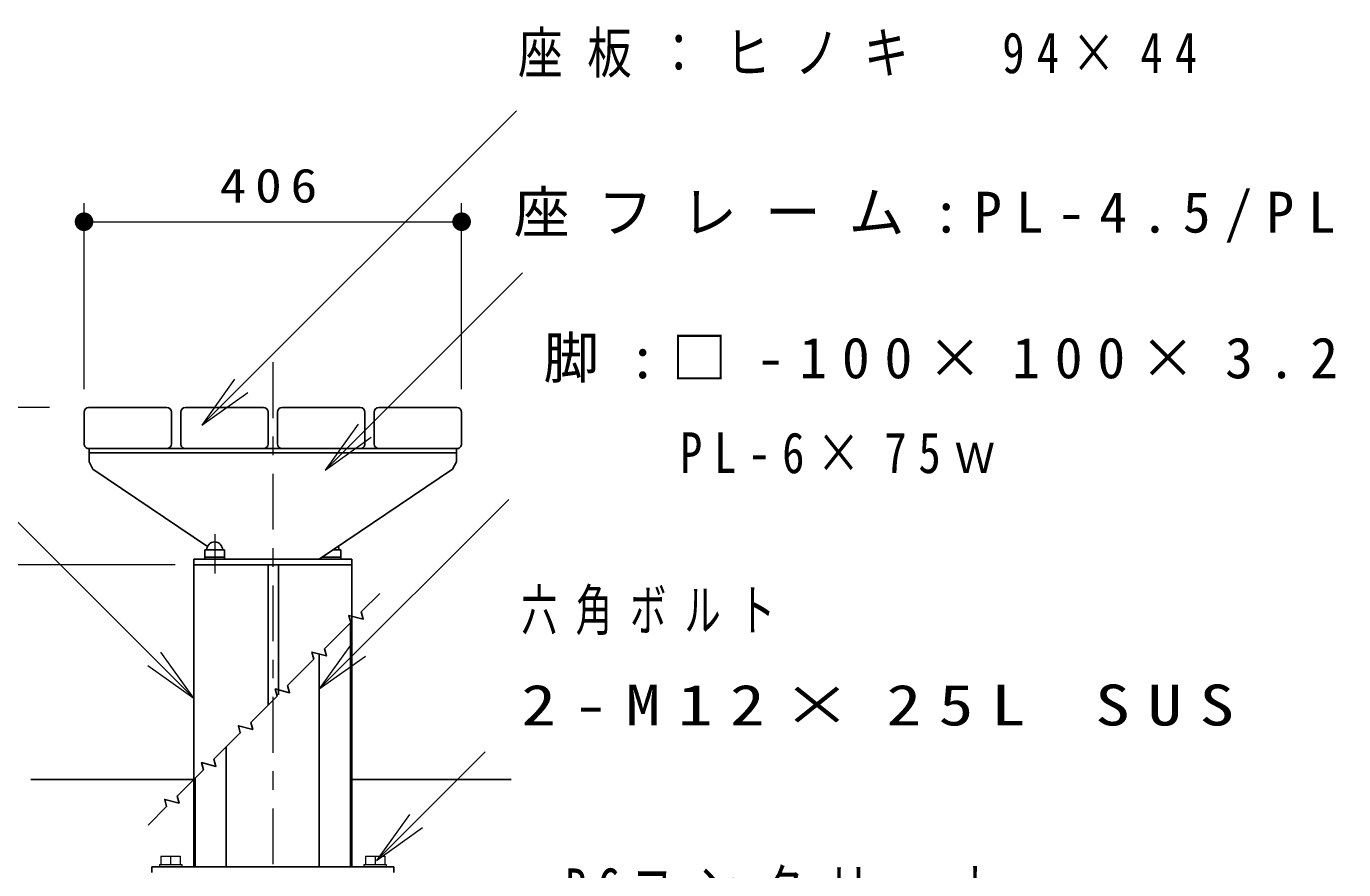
# Model space of a CAD drawing. Units: millimetres on the paper, with parts at other scales. Extents: x -365 to 0, y -26 to 257.
# Drawn here: x -200.1 to -129.3, y 89.7 to 135 of the extents above; entities that cross this region are included whole.
import ezdxf

# ---------------------------------------------------------------- set-up
doc = ezdxf.new("R2010")
doc.units = ezdxf.units.MM
doc.linetypes.add('USER2', pattern=[6, 3, -1, 1, -1])
doc.layers.add('LY_1', color=7, linetype='Continuous', lineweight=25)
doc.styles.add('ＭＳ ゴシック', font='')
doc.styles.get('ＭＳ ゴシック').set_extended_font_data('MS Gothic')

# ---------------------------------------------------------------- blocks, each defined once
blk = doc.blocks.new('open_arrow')
at = {"color": 0, "linetype": 'Continuous', "lineweight": -2}
blk.add_lwpolyline([(7.5, 1.25), (0, 0), (7.5, -1.25)], dxfattribs=at)
blk = doc.blocks.new('filled_dot')
at = {"color": 0, "linetype": 'Continuous', "lineweight": -2, "const_width": 1.25}
blk.add_lwpolyline([(-0.625, 0, 1), (0.625, 0, 1)], format="xyb", close=True, dxfattribs=at)

msp = doc.modelspace()

# ---------------------------------------------------------------- linework, layer by layer
at = {"layer": 'LY_1', "lineweight": 13}
for p, q in [((-190.651, 113.574), (-173.734, 130.491)), ((-196.982, 115.521), (-196.982, 125.521)), ((-176.682, 115.521), (-176.682, 125.521)), ((-196.982, 124.521), (-176.682, 124.521)), ((-184.018, 111.162), (-173.411, 121.769)), ((-191.082, 98.886), (-211.173, 118.977)), ((-198.832, 114.521), (-223.332, 114.521)), ((-184.332, 99.386), (-174.14, 109.578)), ((-192.082, 106.071), (-213.332, 106.071)), ((-181.26, 90.164), (-175.421, 96.004))]:
    msp.add_line(p, q, dxfattribs=at)
at = {"layer": 'LY_1', "linetype": 'USER2', "lineweight": 13}
for p, q in [((-186.832, 116.959), (-186.832, 68.146)), ((-189.957, 107.708), (-189.957, 105.592))]:
    msp.add_line(p, q, dxfattribs=at)
at = {"layer": 'LY_1'}
for p, q in [((-196.982, 114.271), (-196.982, 112.571)), ((-196.732, 114.521), (-192.532, 114.521)), ((-192.282, 114.271), (-192.282, 112.571)), ((-191.782, 114.271), (-191.782, 112.571)), ((-191.532, 114.521), (-187.332, 114.521)), ((-187.082, 114.271), (-187.082, 112.571)), ((-186.582, 114.271), (-186.582, 112.571)), ((-182.132, 114.521), (-186.332, 114.521)), ((-181.882, 114.271), (-181.882, 112.571)), ((-181.382, 114.271), (-181.382, 112.571)), ((-176.932, 114.521), (-181.132, 114.521)), ((-176.682, 114.271), (-176.682, 112.571)), ((-196.732, 112.321), (-192.532, 112.321)), ((-196.707, 112.321), (-196.707, 111.596)), ((-196.707, 112.321), (-176.832, 112.321)), ((-196.707, 112.096), (-176.957, 112.096)), ((-191.532, 112.321), (-187.332, 112.321)), ((-182.132, 112.321), (-186.332, 112.321)), ((-176.932, 112.321), (-181.132, 112.321)), ((-176.957, 112.321), (-176.957, 111.596)), ((-196.5, 111.206), (-196.707, 111.596)), ((-190.342, 107.052), (-196.5, 111.206)), ((-184.332, 106.371), (-177.165, 111.206)), ((-177.165, 111.206), (-176.957, 111.596)), ((-191.082, 106.371), (-191.082, 89.821)), ((-191.082, 106.371), (-182.582, 106.371)), ((-190.482, 106.871), (-189.432, 106.871)), ((-190.482, 106.871), (-190.482, 106.371)), ((-190.482, 106.471), (-189.432, 106.471)), ((-189.432, 106.871), (-189.432, 106.371)), ((-184.232, 106.438), (-184.232, 106.371)), ((-183.182, 106.471), (-184.184, 106.471)), ((-183.182, 106.871), (-183.591, 106.871)), ((-183.182, 106.871), (-183.182, 106.371)), ((-182.582, 106.371), (-182.582, 89.821)), ((-191.082, 106.071), (-182.582, 106.071)), ((-187.082, 106.071), (-187.082, 98.521)), ((-186.532, 106.071), (-186.532, 99.071)), ((-182.657, 102.946), (-182.657, 89.821)), ((-184.332, 101.271), (-184.332, 89.821)), ((-189.332, 96.271), (-189.332, 89.821)), ((-199.832, 94.521), (-191.082, 94.521)), ((-191.007, 94.596), (-191.007, 89.821)), ((-182.582, 94.521), (-174.016, 94.521)), ((-180.332, 89.821), (-193.332, 89.821)), ((-193.332, 89.821), (-193.332, 89.521)), ((-180.332, 89.821), (-180.332, 89.521))]:
    msp.add_line(p, q, dxfattribs=at)
at = {"layer": 'LY_1', "color": 32, "lineweight": 13}
for p, q in [((-192.857, 90.386), (-192.857, 89.936)), ((-192.857, 90.386), (-191.807, 90.386)), ((-192.332, 90.386), (-192.332, 89.936)), ((-191.807, 90.386), (-191.807, 89.936)), ((-181.857, 90.386), (-181.857, 89.936)), ((-181.857, 90.386), (-180.807, 90.386)), ((-181.332, 90.386), (-181.332, 89.936)), ((-180.807, 90.386), (-180.807, 89.936)), ((-192.932, 89.936), (-192.932, 89.821)), ((-192.932, 89.936), (-191.732, 89.936)), ((-191.732, 89.936), (-191.732, 89.821)), ((-181.932, 89.936), (-181.932, 89.821)), ((-181.932, 89.936), (-180.732, 89.936)), ((-180.732, 89.936), (-180.732, 89.821))]:
    msp.add_line(p, q, dxfattribs=at)
at = {"layer": 'LY_1'}
msp.add_lwpolyline([(-193.539, 92.064), (-192.542, 93.062), (-192.645, 93.448), (-191.872, 93.241), (-191.976, 93.627), (-190.562, 95.041), (-190.665, 95.428), (-189.892, 95.221), (-189.996, 95.607), (-188.582, 97.021), (-188.685, 97.408), (-187.913, 97.201), (-188.016, 97.587), (-186.602, 99.001), (-186.705, 99.388), (-185.933, 99.181), (-186.036, 99.567), (-184.622, 100.981), (-184.726, 101.367), (-183.953, 101.16), (-184.056, 101.547), (-182.642, 102.961), (-182.746, 103.347), (-181.973, 103.14), (-182.076, 103.527), (-181.079, 104.524)], dxfattribs=at)
for centre, radius, start, end in [((-196.732, 114.271), 0.25, 90, 180), ((-192.532, 114.271), 0.25, 0, 90), ((-191.532, 114.271), 0.25, 90, 180), ((-187.332, 114.271), 0.25, 0, 90), ((-186.332, 114.271), 0.25, 90, 180), ((-182.132, 114.271), 0.25, 360, 90), ((-181.132, 114.271), 0.25, 90, 180), ((-176.932, 114.271), 0.25, 360, 90), ((-196.732, 112.571), 0.25, 179.99999, 270), ((-192.532, 112.571), 0.25, 270, 0), ((-191.532, 112.571), 0.25, 179.99999, 270), ((-187.332, 112.571), 0.25, 270, 0), ((-186.332, 112.571), 0.25, 180, 270), ((-182.132, 112.571), 0.25, 270, 0.00001), ((-181.132, 112.571), 0.25, 180, 270), ((-176.932, 112.571), 0.25, 270, 0.00001), ((-189.957, 106.871), 0.425, 359.99999, 179.99999), ((-183.707, 106.871), 0.425, 0.00001, 25.20722)]:
    msp.add_arc(centre, radius, start, end, dxfattribs=at)

# ---------------------------------------------------------------- block references
at = {"layer": 'LY_1', "lineweight": 13, "xscale": 0.4, "yscale": 0.4}
msp.add_blockref('filled_dot', (-196.982, 124.521), dxfattribs=at)
for name, p, rotation in [('filled_dot', (-176.682, 124.521), 180), ('open_arrow', (-190.651, 113.574), 45), ('open_arrow', (-184.018, 111.162), 45), ('open_arrow', (-191.082, 98.886), 135), ('open_arrow', (-184.332, 99.386), 45), ('open_arrow', (-181.26, 90.164), 45)]:
    msp.add_blockref(name, p, dxfattribs=dict(at, rotation=rotation))

# ---------------------------------------------------------------- texts
at = {"layer": 'LY_1', "style": 'ＭＳ ゴシック'}
for s, insert, char_height, attachment_point in [('\\T1.55;\\W0.8;座板：ヒノキ\u300094×44', (-173.651, 133.491), 2.199, 4), ('\\T1.33;\\W1.15;406', (-186.832, 125.521), 1.833, 8), ('\\T1.5;座フレーム:PL-4.5/PL-6', (-173.875, 124.769), 2.199, 4), ('\\T1.53;脚:□-100×100×3.2', (-172.285, 117.078), 2.199, 4), ('\\T1.53;\\W0.8;\u3000\u3000PL-6×75ｗ\u3000\u3000\u3000\u3000\u3000', (-172.285, 112.078), 2.199, 4), ('\\T1.5;\\W0.65;六角ボルト', (-173.478, 103.504), 2.199, 4), ('\\T1.5;\\W1.25;2-M12×25L\\~SUS', (-173.478, 98.504), 2.199, 4), ('\\T1.57;\\W0.75;PCコンクリ－ト', (-171.113, 88.567), 2.199, 4)]:
    msp.add_mtext(s, dxfattribs=dict(at, insert=insert, char_height=char_height, attachment_point=attachment_point))

doc.saveas('drawing.dxf')
